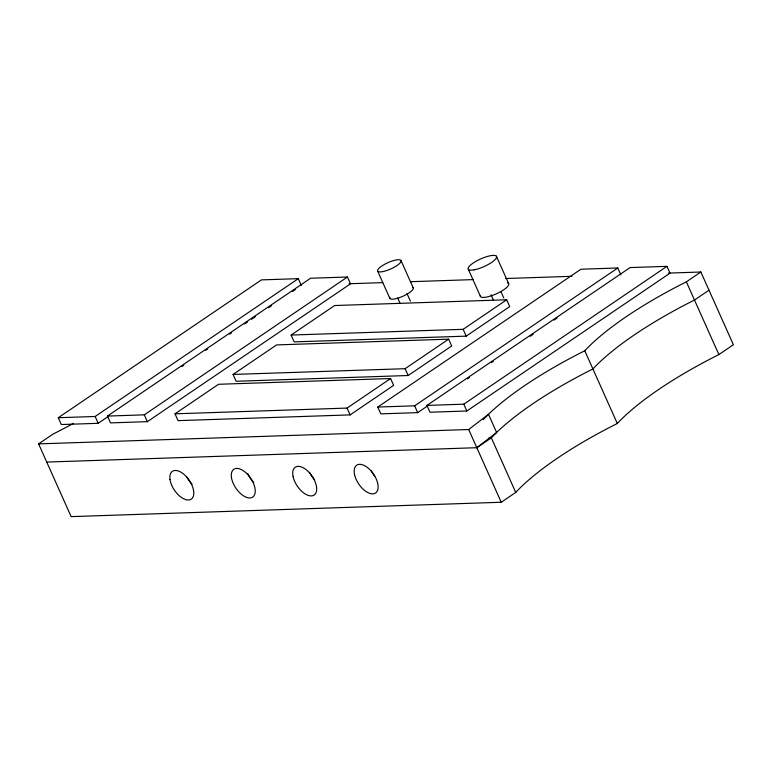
<?xml version="1.0" encoding="UTF-8"?>
<svg xmlns="http://www.w3.org/2000/svg" width="772" height="772" viewBox="0 0 772 772"><rect width="100%" height="100%" fill="white"/><g stroke="black" fill="none" stroke-linecap="round" stroke-linejoin="round"><path stroke-width="1.16" d="M483.204 419.678L488.493 414.294A176.653 47.507 -24.1 0 1 584.78 350.768A176.653 47.507 -24.1 0 1 686.356 281.848L700.86 272.005L733.4 344.737L718.886 354.58A176.653 47.507 -24.1 0 0 617.311 423.5A176.653 47.507 -24.1 0 0 515.735 492.411L501.231 502.254L71.14 516.622L38.6 443.881L53.114 434.038A176.653 47.507 -24.1 0 0 73.514 423.345M38.6 443.881L468.691 429.522L488.493 414.294L496.628 432.474L491.339 437.859L476.826 447.702L46.735 462.071M476.826 447.702L496.628 432.474A176.653 47.507 -24.1 0 1 592.915 368.948A176.653 47.507 -24.1 0 1 694.491 300.028L708.995 290.185M108.157 416.552L98.198 423.307L61.335 424.542L58.286 417.72L261.428 279.889L298.301 278.663L301.35 285.476M58.286 417.72L95.149 416.484L298.301 278.663M107.433 416.079L310.585 278.248L347.448 277.013L350.498 283.835L147.355 421.666L110.483 422.892L107.433 416.079L144.296 414.844L347.448 277.013M181.845 366.555L183.842 365.204M205.748 350.334L207.736 348.983M229.651 334.122L231.639 332.771M244.589 323.989L247.571 321.963M251.556 319.261L255.542 316.559M268.482 307.777L271.474 305.751M292.385 291.555L295.377 289.529M175.022 413.821L218.553 384.282L390.593 378.541L393.643 385.363L350.112 414.892L178.071 420.643L175.022 413.821L347.062 408.079L390.593 378.541M233.067 374.439L276.598 344.91L448.638 339.159L451.688 345.981L408.156 375.51L236.116 381.262L233.067 374.439L405.097 368.698L448.638 339.159M291.112 335.058L334.643 305.529L506.673 299.777L509.723 306.6L466.192 336.138L294.161 341.88L291.112 335.058L463.142 329.316L506.673 299.777M427.649 405.879L417.691 412.634L380.828 413.869L377.778 407.047L580.93 269.225L617.793 267.99L620.842 274.813M377.778 407.047L414.641 405.821L617.793 267.99M426.935 405.406L630.087 267.575L666.95 266.35L669.999 273.172L466.848 410.993L429.985 412.229L426.935 405.406L463.798 404.181L666.95 266.35M467.485 378.859L469.482 377.508M491.388 362.637L493.376 361.286M530.229 336.293L533.211 334.266M554.122 320.081L557.114 318.054M349.079 283.749L382.815 282.629M410.521 281.703L473.168 279.609M505.699 278.518L571.956 276.308M668.34 273.095L700.86 272.005M488.927 437.946L491.339 437.859L515.735 492.411M686.356 281.848L718.886 354.58M584.78 350.768L617.311 423.5M496.396 256.217L508.594 283.488M500.874 291.498L503.798 298.04M491.021 294.769L493.462 300.221M468.334 269.312L480.531 296.593M463.142 329.316L466.192 336.138M401.054 260.656A12.815 3.445 -24.1 0 1 384.466 271.223A12.815 3.445 -24.1 0 1 382.458 265.587A12.815 3.445 -24.1 0 1 401.054 260.656L413.252 287.927M463.798 404.181L466.848 410.993M468.691 429.522L501.231 502.254M406.989 293.524L410.405 301.157M397.638 297.886L400.07 303.338M377.595 270.991L389.792 298.262M405.097 368.698L408.156 375.51M414.641 405.821L417.691 412.634M347.062 408.079L350.112 414.892M144.296 414.844L147.355 421.666M95.149 416.484L98.198 423.307M412.557 287.261A12.815 3.445 -24.1 0 1 402.685 296.351A12.815 3.445 -24.1 0 1 389.899 297.249M507.465 282.832A15.508 4.169 -24.1 0 1 497.1 293.466A15.508 4.169 -24.1 0 1 480.348 295.483M374.767 476.256A16.801 8.907 55.8 0 1 371.226 470.737M192.045 484.247A16.801 8.907 55.8 0 1 187.027 477.144M314.513 479.702A16.801 8.907 55.8 0 1 309.64 472.503M253.766 482.49A16.801 8.907 55.8 0 1 247.725 473.535M474.24 269.814A15.508 4.169 -24.1 0 0 496.579 257.327A15.508 4.169 -24.1 0 0 476.276 261.148A15.508 4.169 -24.1 0 0 474.24 269.814M354.609 474.848A16.801 8.907 55.8 0 0 374.69 493.462A16.801 8.907 55.8 0 0 369.132 468.942A16.801 8.907 55.8 0 0 354.609 474.848M169.994 479.422A16.801 8.907 55.8 0 0 189.352 499.909A16.801 8.907 55.8 0 0 186.11 476.382A16.801 8.907 55.8 0 0 169.994 479.422M231.484 477.714A16.801 8.907 55.8 0 0 251.025 497.815A16.801 8.907 55.8 0 0 247.262 474.037A16.801 8.907 55.8 0 0 231.484 477.714M293.099 476.613A16.801 8.907 55.8 0 0 313.075 495.585A16.801 8.907 55.8 0 0 307.922 471.209A16.801 8.907 55.8 0 0 293.099 476.613"/></g></svg>
